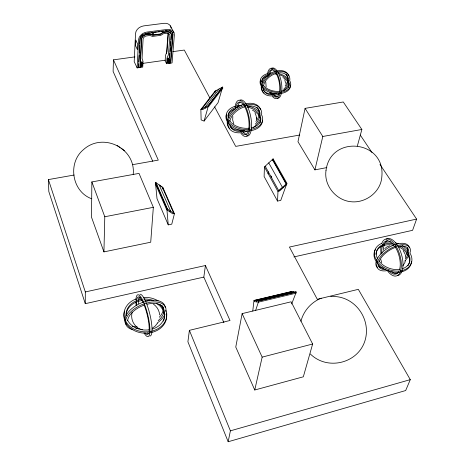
<?xml version="1.0" encoding="UTF-8"?>
<svg xmlns="http://www.w3.org/2000/svg" width="465" height="465" viewBox="0 0 465 465"><rect width="100%" height="100%" fill="white"/><g stroke="black" fill="none" stroke-linecap="round" stroke-linejoin="round"><path stroke-width="0.7" d="M85.322 291.944L205.425 265.527L203.821 277.105L85.275 303.68L85.322 291.944L48.401 179.595L74.086 175.038M91.861 181.931L91.506 217.19L103.933 251.891L150.718 242.213L153.34 207.32L139.029 173.399L91.861 181.931L104.788 216.754L103.933 251.891M134.914 56.881L113.443 59.846L113.111 71.424L152.729 161.25M264.428 166.912L264.114 176.526L277.512 201.066L280.755 200.415L286.917 183.32L273.094 158.856L264.428 166.912L277.983 191.487L277.512 201.066M170.608 63.141L172.887 35.044A6.324 4.842 -27.4 0 0 171.841 32.015L170.748 31.207A6.324 4.842 -27.4 0 0 167.005 30.719L145.138 33.689A6.376 4.912 -25.7 0 0 142.842 34.846L141.598 35.968A6.376 4.912 -25.7 0 0 140.087 39.368L138.617 67.687L137.146 67.896L138.57 39.792A8.213 6.324 -25.7 0 1 146.859 32.073L167.098 29.452A8.149 6.237 -27.4 0 1 174.346 35.073L172.05 62.938L170.608 63.141L172.771 34.811A6.324 4.842 -27.4 0 0 171.719 31.789L170.626 30.981A6.324 4.842 -27.4 0 0 169.254 30.51M138.617 67.687L138.692 63.914M138.803 61.793L139.128 55.416M139.279 52.586L139.645 45.506M139.721 44.094L139.977 39.136A6.376 4.912 -25.7 0 1 140.07 38.438M140.087 67.477L141.598 39.17A4.813 3.708 -25.7 0 1 146.713 34.625L150.201 34.172L152.811 35.23L160.623 34.207L163.262 32.469L166.906 31.992A4.778 3.656 -27.4 0 1 171.416 35.235L169.173 63.345L166.58 63.711L167.016 58.108L168.435 54.649L169.923 35.654A3.493 2.674 -27.4 0 0 166.813 33.259L163.471 33.695L160.849 35.317L152.491 36.415L150.021 35.456L146.638 35.898A3.522 2.709 -25.7 0 0 143.092 39.2L142.046 58.311L143.046 61.467L142.732 67.105L140.087 67.477L141.482 38.938A4.813 3.708 -25.7 0 1 146.597 34.393L150.085 33.939L152.694 34.997L160.501 33.974L163.139 32.236L166.79 31.76A4.772 3.656 -27.4 0 1 171.294 34.491M141.064 62.351L140.953 66.367M142.11 62.089C142.116 62.746 142.819 67.658 140.918 66.297L141.168 62.403L141.959 62.031L141.895 66.053L141 66.373M232.831 116.471L232.686 119.993L233.773 123.771M166.493 53.644L168.092 32.765M168.365 33.497L166.958 51.772L165.552 55.23L165.127 60.834L166.58 63.711M169.173 63.345L169.341 59.508M169.516 57.346L169.859 53.022M169.975 51.58L170.26 47.982M170.434 45.82L170.777 41.495M170.893 40.054L171.236 35.729M168.708 58.305L168.365 62.409L167.58 62.781L167.778 58.503L168.696 58.195M265.771 81.921L266.137 86.909M165.755 311.55L165.999 309.132A21.605 11.921 -24.4 0 0 149.585 302.372L144.22 303.779A21.605 11.921 -24.4 0 0 125.759 319.839L125.579 323.227A21.605 11.921 -24.4 0 0 132.891 329.621M252.768 311.038L253.977 300.448L291.026 291.654L296.269 292.043L291.689 303.936M205.425 265.527L230.006 320.49L189.389 330.348L187.901 341.792L228.164 441.75L405.672 390.542L410.281 379.643L358.317 289.335L317.299 299.297L289.422 247.055L416.599 219.085L379.981 164.465M132.217 312.166C130.473 317.967 132.903 324.553 137.983 327.848M300.948 321.292C303.5 310.905 311.3 302.134 321.286 298.152M242.12 313.619L235.767 347.053L254.75 390.001L303.325 376.807L312.637 344.013L291.142 301.791L242.12 313.619L262.161 357.126L254.75 390.001M228.164 441.75L230.396 430.834L189.389 330.348M357.347 146.033L361.863 129.473L343.275 101.975L305.075 108.362L297.978 141.703L314.91 169.876L326.849 167.586M405.329 260.743L404.939 262.429L402.829 265.957M314.91 169.876L322.797 136.483L305.075 108.362M162.605 188.999L162.936 187.61L155.42 182.292L157.007 198.665L168.243 224.862L171.771 224.147L174.427 213.749L162.936 187.61M204.094 121.057L208.541 105.386L222.63 87.06L215.022 91.175L200.863 109.455L201.136 119.918L204.094 121.057L218.062 102.655L222.63 87.06M255.686 310.219L258.767 300.971L296.269 292.043M267.991 173.869L268.689 171.823M272.63 160.222L273.094 158.856M416.599 219.085L412.589 230.315L293.874 256.924M208.82 106.287L222.898 87.949L222.311 87.222L208.215 105.543L208.82 106.287L202.467 109.659L201.862 108.926L216.016 90.64M219.149 88.931L205.03 107.246L205.635 107.985M157.42 323.216L155.2 326.058L152.317 328.214M141.145 62.124L142.063 61.996M141.482 35.735L142.732 34.613M277.983 191.487L286.917 183.32M265.841 166.575L265.219 166.226L278.802 190.79L282.488 187.424L268.753 162.89M286.766 184.378L286.144 184.03L272.339 159.553L272.961 159.908L286.766 184.378L279.43 191.132L278.802 190.79M166.656 209.669L167.493 209.018L156.077 182.757L155.258 183.402L166.656 209.669L172.904 213.894L173.736 213.249L162.256 187.104L159.158 184.913L170.649 211.168L169.812 211.819L170.608 211.116M384.735 248.624L387.014 246.857L389.705 245.834M200.863 109.455L208.541 105.386M230.396 430.834L410.281 379.643M145.022 33.457L146.179 33.218M262.161 357.126L312.637 344.013M296.042 293.171L258.575 302.099L254.576 301.669L254.343 300.506L291.439 291.7M254.343 300.506L256.314 300.721L293.63 291.846M295.81 292.008L258.342 300.925L258.575 302.099M242.992 132.263L244.939 131.874A18.402 12.2 -31.8 0 0 247.421 130.973M104.788 216.754L153.34 207.32M273.966 95.499L275.576 95.191A15.432 10.358 -34.4 0 0 279.169 93.756M322.797 136.483L361.863 129.473M132.595 164.668L158.286 160.111L113.443 59.846M299.745 135.036L235.703 146.388L214.597 106.84M138.506 67.454L139.977 67.245M169.057 63.112L170.492 62.909M142.726 63.397L165.29 60.218M172.846 51.644L184.297 50.063L209.831 97.906M147.37 33.027L149.457 32.753M150.852 32.573L152.944 32.306M154.339 32.12L156.426 31.852M157.821 31.666L159.914 31.399M161.309 31.219L163.401 30.946M165.488 30.673L166.883 30.492M330.714 296.577C353.83 294.798 371.454 318.182 365.153 340.136C358.399 363.357 327.488 371 310.353 353.993M253.977 300.448L258.767 300.971M133.199 174.462C136.007 148.062 102.829 131.903 83.38 149.707C67.32 163.006 71.965 191.754 91.71 198.776M282.441 187.412L283.115 187.761M155.42 182.292L166.83 208.564L174.427 213.749M121.016 148.201L124.626 150.782M117.128 145.446L119.889 147.422M153.467 304.122C156.932 306.633 159.46 310.608 159.605 314.95M403.19 250.577L405.224 254.396M360.265 135.053L371.936 152.456M271.066 176.02L271.763 177.281M170.324 25.79L173.962 32.62M254.954 112.716L256.174 115.994L256.465 118.244M137.146 67.896L134.199 61.624L135.536 33.567A8.155 6.324 -25.7 0 1 143.761 25.877L163.872 23.32A8.091 6.237 -27.4 0 1 171.097 28.109M167.359 62.554C169.184 64.24 168.708 58.852 168.783 58.358C166.941 56.631 167.348 62.13 167.447 62.717M165.889 310.231L166.296 311.149A21.425 17.263 1.9 0 1 152.369 331.004A21.425 17.263 1.9 0 1 126.085 321.879L124.324 317.543A21.425 17.263 1.9 0 1 136.001 298.966M203.821 277.105L223.909 322.652M381.736 262.702L380.818 259.569M284.778 79.672L285.603 83.328M85.275 303.68L48.813 191.528L48.401 179.595M256.355 300.704L256.546 301.89M405.596 255.965L405.753 257.511M166.83 208.564L168.243 224.862M256.442 117.535L256.506 119.697M215.022 91.175L215.045 92.564M148.602 333.207A19.332 4.406 76.2 0 1 145.057 332.87M136.733 305.615A19.332 4.406 76.2 0 1 136.629 301.459M136.663 300.849A19.332 4.406 76.2 0 1 142.953 302.262M144.022 304.691A19.332 4.406 76.2 0 1 149.096 330.818M148.567 333.69A19.321 4.441 76.2 0 1 147.614 332.905M138.686 303.761A19.321 4.441 76.2 0 1 139.669 296.833M143.981 332.789A21.535 4.906 76.2 0 0 149.916 330.958A21.535 4.906 76.2 0 0 144.673 304.732L142.831 300.425A21.535 4.906 76.2 0 0 135.943 299.797M136.158 305.627A21.535 4.906 76.2 0 1 135.919 301.948M139.942 294.217A21.518 4.946 76.2 0 1 144.923 299.878L146.771 304.18A21.518 4.946 76.2 0 1 151.799 325.401A21.518 4.946 76.2 0 1 149.817 336.055M166.319 313.096A21.39 17.257 1.9 0 1 151.886 332.417A21.39 17.257 1.9 0 1 126.009 323.204L124.254 318.868A21.39 17.257 1.9 0 1 124.632 311.172M164.104 319.176A19.204 15.496 1.9 0 1 163.442 321.135M126.085 315.473A19.204 15.496 1.9 0 1 142.232 300.535M145.045 300.373A19.204 15.496 1.9 0 1 149.951 300.89M156.356 303.337A19.204 15.496 1.9 0 1 164.255 318.513M138.558 298.152A21.425 17.263 1.9 0 1 140.558 297.722M143.272 297.397A21.425 17.263 1.9 0 1 158.205 300.925M163.633 309.864A19.239 15.502 1.9 0 1 152.154 329.144M149.352 329.766A19.239 15.502 1.9 0 1 127.544 320.129M126.207 315.497A19.239 15.502 1.9 0 1 141.627 299.297M143.732 299.082A19.239 15.502 1.9 0 1 153.398 300.547M159.658 304.319A19.239 15.502 1.9 0 1 163.355 309.231M147.178 304.232A19.396 10.707 -24.4 0 1 162.982 307.144A19.396 10.707 -24.4 0 1 158.187 320.681M140.064 328.54A19.396 10.707 -24.4 0 1 135.827 328.517M127.608 320.786A19.396 10.707 -24.4 0 1 144.417 305.052M164.994 314.299A21.605 11.921 -24.4 0 1 157.257 323.024M142.337 329.516A21.605 11.921 -24.4 0 1 140.878 329.761M126.108 324.419A21.57 11.933 -24.4 0 1 124.893 321.536L125.068 318.141A21.57 11.933 -24.4 0 1 143.499 302.093L148.858 300.698A21.57 11.933 -24.4 0 1 165.261 307.475M162.407 305.738A19.373 10.718 -24.4 0 1 159.297 317.246M137.187 326.959A19.373 10.718 -24.4 0 1 132.089 326.174M248.391 130.752A16.537 6.08 79 0 1 240.533 130.956M235.854 107.711A16.537 6.08 79 0 1 243.602 104.974M244.294 106.026A16.537 6.08 79 0 1 248.729 129.258M246.491 134.251A16.525 6.103 79 0 1 242.23 130.619M237.551 107.386A16.525 6.103 79 0 1 240.324 101.963M235.098 106.787A18.414 6.772 79 0 1 243.41 102.963L245.322 106.02A18.414 6.772 79 0 1 249.548 130.078A18.414 6.772 79 0 1 241.062 133.42L240.649 132.734A18.402 12.2 -31.8 0 1 227.908 123.882L228.42 120.261A18.402 12.2 -31.8 0 1 244.863 105.34L249.292 104.497A18.402 12.2 -31.8 0 1 261.719 113.756L261.522 114.925L261.94 115.582A18.391 11.962 8.9 0 1 251.687 129.16A18.391 11.962 8.9 0 1 228.652 122.103L226.804 119.017A18.391 11.962 8.9 0 1 235.203 106.241M240.062 100.074A18.402 6.801 79 0 1 245.142 102.637L247.06 105.689A18.402 6.801 79 0 1 251.594 125.788A18.402 6.801 79 0 1 246.619 136.065M262.446 120.144A18.368 11.968 8.9 0 1 249.217 130.898A18.368 11.968 8.9 0 1 228.449 123.521L226.606 120.429A18.368 11.968 8.9 0 1 226.595 114.181M228.088 115.523A16.49 10.747 8.9 0 1 235.65 108.851M252.466 110.217A16.49 10.747 8.9 0 1 259.958 123.231M237.627 105.671A18.391 11.962 8.9 0 1 241.515 105.305M246.886 105.741A18.391 11.962 8.9 0 1 259.127 111.617M247.409 107.055A16.513 10.742 8.9 0 1 260.708 117.517A16.513 10.742 8.9 0 1 251.338 127.858M249.316 128.189A16.513 10.742 8.9 0 1 229.443 120.464M228.234 117.633A16.513 10.742 8.9 0 1 239.045 106.729M247.177 106.189A16.525 10.957 -31.8 0 1 259.923 115.471M259.673 116.762A16.525 10.957 -31.8 0 1 255.314 124.167M244.631 130.642A16.525 10.957 -31.8 0 1 229.768 124.643M229.786 121.51A16.525 10.957 -31.8 0 1 245.177 106.642M260.65 118.575A18.402 12.2 -31.8 0 1 253.262 127.619M229.6 128.572A18.379 12.206 -31.8 0 1 227.187 122.673L227.693 119.052A18.379 12.206 -31.8 0 1 244.113 104.143L248.543 103.306A18.379 12.206 -31.8 0 1 260.441 109.298M256.953 107.334A16.508 10.962 -31.8 0 1 255.901 121.452M241.306 130.014A16.508 10.962 -31.8 0 1 230.059 126.154M279.064 93.541A13.857 5.592 79.9 0 1 272.025 94.459M271.659 93.913A13.857 5.592 79.9 0 1 270.804 92.425M267.875 75.993A13.857 5.592 79.9 0 1 274.955 71.761M276.018 73.272A13.857 5.592 79.9 0 1 279.494 91.675M277.163 96.842A13.845 5.609 79.9 0 1 273.06 93.651M269.456 74.598A13.845 5.609 79.9 0 1 272.507 69.593M270.758 93.947A15.432 6.231 79.9 0 1 269.869 92.117M267.433 73.807A15.432 6.231 79.9 0 1 274.966 70.261L276.652 72.72A15.432 6.231 79.9 0 1 280.116 92.89A15.432 6.231 79.9 0 1 272.397 96.412L272.031 95.86A15.432 10.358 -34.4 0 1 261.842 87.92L262.365 84.793A15.432 10.358 -34.4 0 1 276.245 72.174L279.895 71.523A15.432 10.358 -34.4 0 1 289.858 79.753L289.666 80.765L290.026 81.294A15.386 9.538 10 0 1 281.906 92.117A15.386 9.538 10 0 1 262.551 86.345L260.911 83.863A15.386 9.538 10 0 1 267.485 73.633M271.345 68.471A15.421 6.248 79.9 0 1 276.396 70.006L278.082 72.464A15.421 6.248 79.9 0 1 281.877 89.239A15.421 6.248 79.9 0 1 277.25 98.382M290.509 85.049A15.368 9.544 10 0 1 279.825 93.587A15.368 9.544 10 0 1 262.341 87.565L260.708 85.083A15.368 9.544 10 0 1 260.493 80.067M261.679 81.701A13.799 8.568 10 0 1 268.16 75.737M282.918 77.51A13.799 8.568 10 0 1 288.521 87.507M269.223 73.238A15.386 9.538 10 0 1 271.072 72.993M278.866 73.65A15.386 9.538 10 0 1 287.893 78.393M279.971 74.964A13.816 8.568 10 0 1 289.184 83.59A13.816 8.568 10 0 1 281.563 91.07M279.546 91.361A13.816 8.568 10 0 1 263.562 85.583M262.057 82.758A13.816 8.568 10 0 1 269.613 74.226M275.094 73.97A13.816 8.568 10 0 1 276.506 74.144M278.122 72.947A13.857 9.3 -34.4 0 1 288.091 77.498A13.857 9.3 -34.4 0 1 283.569 89.431M276.344 93.814A13.857 9.3 -34.4 0 1 263.341 88.617M263.452 85.903A13.857 9.3 -34.4 0 1 276.134 73.4M289.027 83.491A15.432 10.358 -34.4 0 1 283.574 90.82M263.998 93.052A15.421 10.364 -34.4 0 1 261.202 86.949L261.725 83.822A15.421 10.364 -34.4 0 1 275.588 71.215L279.238 70.564A15.421 10.364 -34.4 0 1 288.846 75.952M286.027 74.185A13.845 9.306 -34.4 0 1 285.208 85.88M274.391 93.238A13.845 9.306 -34.4 0 1 263.446 90.024M398.685 271.641A17.24 8.172 73.6 0 1 388.432 270.264M381.934 253.39A17.24 8.172 73.6 0 1 382.468 245.532M382.66 244.95A17.24 8.172 73.6 0 1 393.785 244.956M394.919 246.52A17.24 8.172 73.6 0 1 399.505 269.764M397.261 273.664A17.228 8.196 73.6 0 1 391.797 271.612M383.445 250.257A17.228 8.196 73.6 0 1 387.351 240.707M381.062 254.076A19.204 9.102 73.6 0 1 381.085 246.136M381.759 243.468A19.204 9.102 73.6 0 1 393.913 243.265L396.407 246.898A19.204 9.102 73.6 0 1 400.412 271.426A19.204 9.102 73.6 0 1 387.926 271.409L387.362 270.613A19.071 9.556 -33 0 1 376.882 263.946L377.952 260.714A19.071 9.556 -33 0 1 395.814 246.09L400.109 244.95A19.071 9.556 -33 0 1 410.252 252.007L409.868 253.053L410.409 253.826A19.332 13.799 20 0 1 402.55 270.427A19.332 13.799 20 0 1 378.126 262.556L375.714 258.895A19.332 13.799 20 0 1 381.864 243.317M386.066 239.243A19.187 9.126 73.6 0 1 395.593 242.823L398.087 246.45A19.187 9.126 73.6 0 1 403.016 265.219A19.187 9.126 73.6 0 1 397.389 275.623M411.461 261.371A19.309 13.799 20 0 1 398.366 272.304A19.309 13.799 20 0 1 377.708 263.818L375.301 260.156A19.309 13.799 20 0 1 375.505 249.321M375.906 254.384A17.339 12.386 20 0 1 376.232 252.449M376.429 251.838A17.339 12.386 20 0 1 393.634 245.189M398.493 246.752A17.339 12.386 20 0 1 407.95 265.753M386.078 242.213A19.332 13.799 20 0 1 390.745 242.062M395.581 242.87A19.332 13.799 20 0 1 398.29 243.747M402.126 245.572A19.332 13.799 20 0 1 407.921 250.246M400.092 246.043A17.362 12.386 20 0 1 409.956 258.238A17.362 12.386 20 0 1 402.591 268.665M399.993 269.316A17.362 12.386 20 0 1 379.016 261.098M377.632 258.895A17.362 12.386 20 0 1 392.826 243.707M397.848 246.63A17.124 8.579 -33 0 1 408.328 253.53M408.078 254.25A17.124 8.579 -33 0 1 405.358 258.773M385.967 269.584A17.124 8.579 -33 0 1 378.504 264.451M379.033 261.69A17.124 8.579 -33 0 1 395.895 247.211M408.781 255.779A19.071 9.556 -33 0 1 404.759 260.999M377.249 267.497A19.048 9.567 -33 0 1 375.941 262.516L377.005 259.278A19.048 9.567 -33 0 1 394.843 244.671L399.133 243.538A19.048 9.567 -33 0 1 409.322 247.764M407.334 247.729A17.106 8.591 -33 0 1 405.521 255.849M383.73 268.189A17.106 8.591 -33 0 1 378.702 266.253M140.267 37.735A6.376 4.912 -25.7 0 1 140.982 36.369M135.774 40.176L135.513 45.622L137.442 49.639L137.716 44.187L135.774 40.176M326 170.533C323.762 185.454 335.963 200.194 350.808 201.711C365.734 203.478 381.073 191.766 381.846 176.555C385.473 140.232 330.487 134.257 326 170.533M152.654 34.288A0.744 0.575 -26.4 0 0 153.578 33.434A0.744 0.575 -26.4 0 0 152.398 33.311A0.744 0.575 -26.4 0 0 152.654 34.288"/></g></svg>
